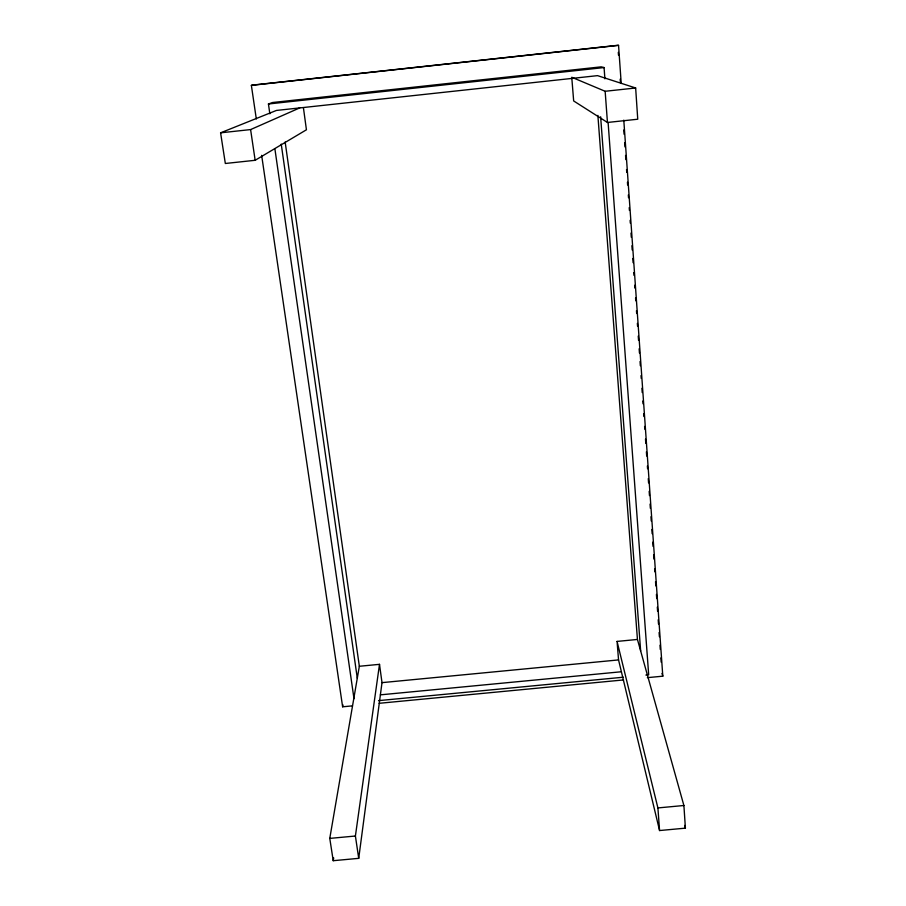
<?xml version="1.0" encoding="UTF-8"?>
<svg xmlns="http://www.w3.org/2000/svg" width="906" height="906" viewBox="0 0 906 906"><rect width="100%" height="100%" fill="white"/><g stroke="black" fill="none" stroke-linecap="round" stroke-linejoin="round"><path stroke-width="1.36" d="M358.719 858.344L382.004 682.637L379.501 664.336L359.342 666.272L329.773 838.401L333.227 860.7L358.719 858.344L355.401 836.023L379.501 664.336M333.227 860.7L333.68 857.925M352.457 705.865L342.627 706.805L342.978 704.902M571.867 78.652L573.668 100.951L607.45 122.469L637.745 119.218L635.65 87.984L597.541 75.64L276.443 110.441L220.588 132.82L225.334 163.488L255.152 160.294L306.432 129.785L303.419 107.735M220.588 132.82L250.6 129.581L299.705 107.916M269.841 113.782L268.436 103.986L272.627 102.503L601.199 66.84L604.076 67.565L604.902 78.833M256.307 118.946L251.37 85.357L252.423 85.107L617.813 45.3L618.549 45.357L621.222 83.465M251.37 85.357L618.549 45.357M268.436 103.986L604.076 67.565M571.765 77.259L605.151 91.279L635.65 87.984M617.065 641.414L637.439 639.455L683.894 805.502L685.412 828.152L659.568 830.542L618.549 659.919L617.065 641.414L657.903 807.926L659.568 830.542M382.004 682.637L618.549 659.919M380.384 694.845L621.391 671.754M378.527 700.644L623.362 677.212M645.876 675.061L648.685 674.789L608.107 122.503M379.138 703.305L623.487 679.942M647.36 677.654L662.807 676.182L623.792 120.147M329.773 838.401L355.401 836.023M657.903 807.926L683.894 805.502M661.969 673.441L662.807 676.182M684.664 825.423L685.412 828.152M250.6 129.581L255.152 160.294M261.653 155.345L342.627 706.805M274.88 148.765L353.997 698.73M285.152 142.016L359.342 666.272M281.234 144.111L357.292 678.22M597.881 115.379L637.439 639.455M600.633 116.783L640.655 650.95M605.151 91.279L607.45 122.469M618.3 52.355L618.504 55.175M620.191 79.173L620.395 82.004M623.758 129.988L624.064 134.224M624.653 142.695L624.959 146.931M625.548 155.402L625.853 159.637M626.544 169.513L626.737 172.344M627.439 182.219L627.632 185.039M628.334 194.926L628.526 197.746M629.217 207.633L629.421 210.452M630.112 220.328L630.316 223.159M631.006 233.035L631.301 237.27M631.901 245.741L632.195 249.977M632.796 258.448L633.09 262.683M633.792 272.559L633.985 275.379M634.676 285.265L634.88 288.085M635.57 297.961L635.774 300.792M636.465 310.667L636.669 313.499M637.36 323.374L637.564 326.194M638.254 336.081L638.549 340.316M639.149 348.787L639.443 353.012M640.044 361.483L640.338 365.718M641.029 375.605L641.233 378.425M641.924 388.3L642.218 392.536M642.818 401.007L643.022 403.827M643.713 413.714L643.906 416.534M644.608 426.42L644.8 429.24M645.502 439.116L645.797 443.351M646.397 451.822L646.691 456.058M647.382 465.944L647.586 468.764M648.277 478.64L648.571 482.875M649.172 491.346L649.466 495.582M650.066 504.053L650.361 508.289M650.961 516.76L651.255 520.995M651.856 529.455L652.15 533.691M652.739 542.162L653.045 546.397M653.634 554.868L653.939 559.104M654.63 568.979L654.823 571.811M655.525 581.686L655.819 585.922M656.42 594.393L656.714 598.628M657.314 607.099L657.609 611.323M658.198 619.795L658.503 624.03M659.092 632.501L659.398 636.737M659.987 645.208L660.281 649.443M660.882 657.915L661.176 662.15"/></g></svg>
